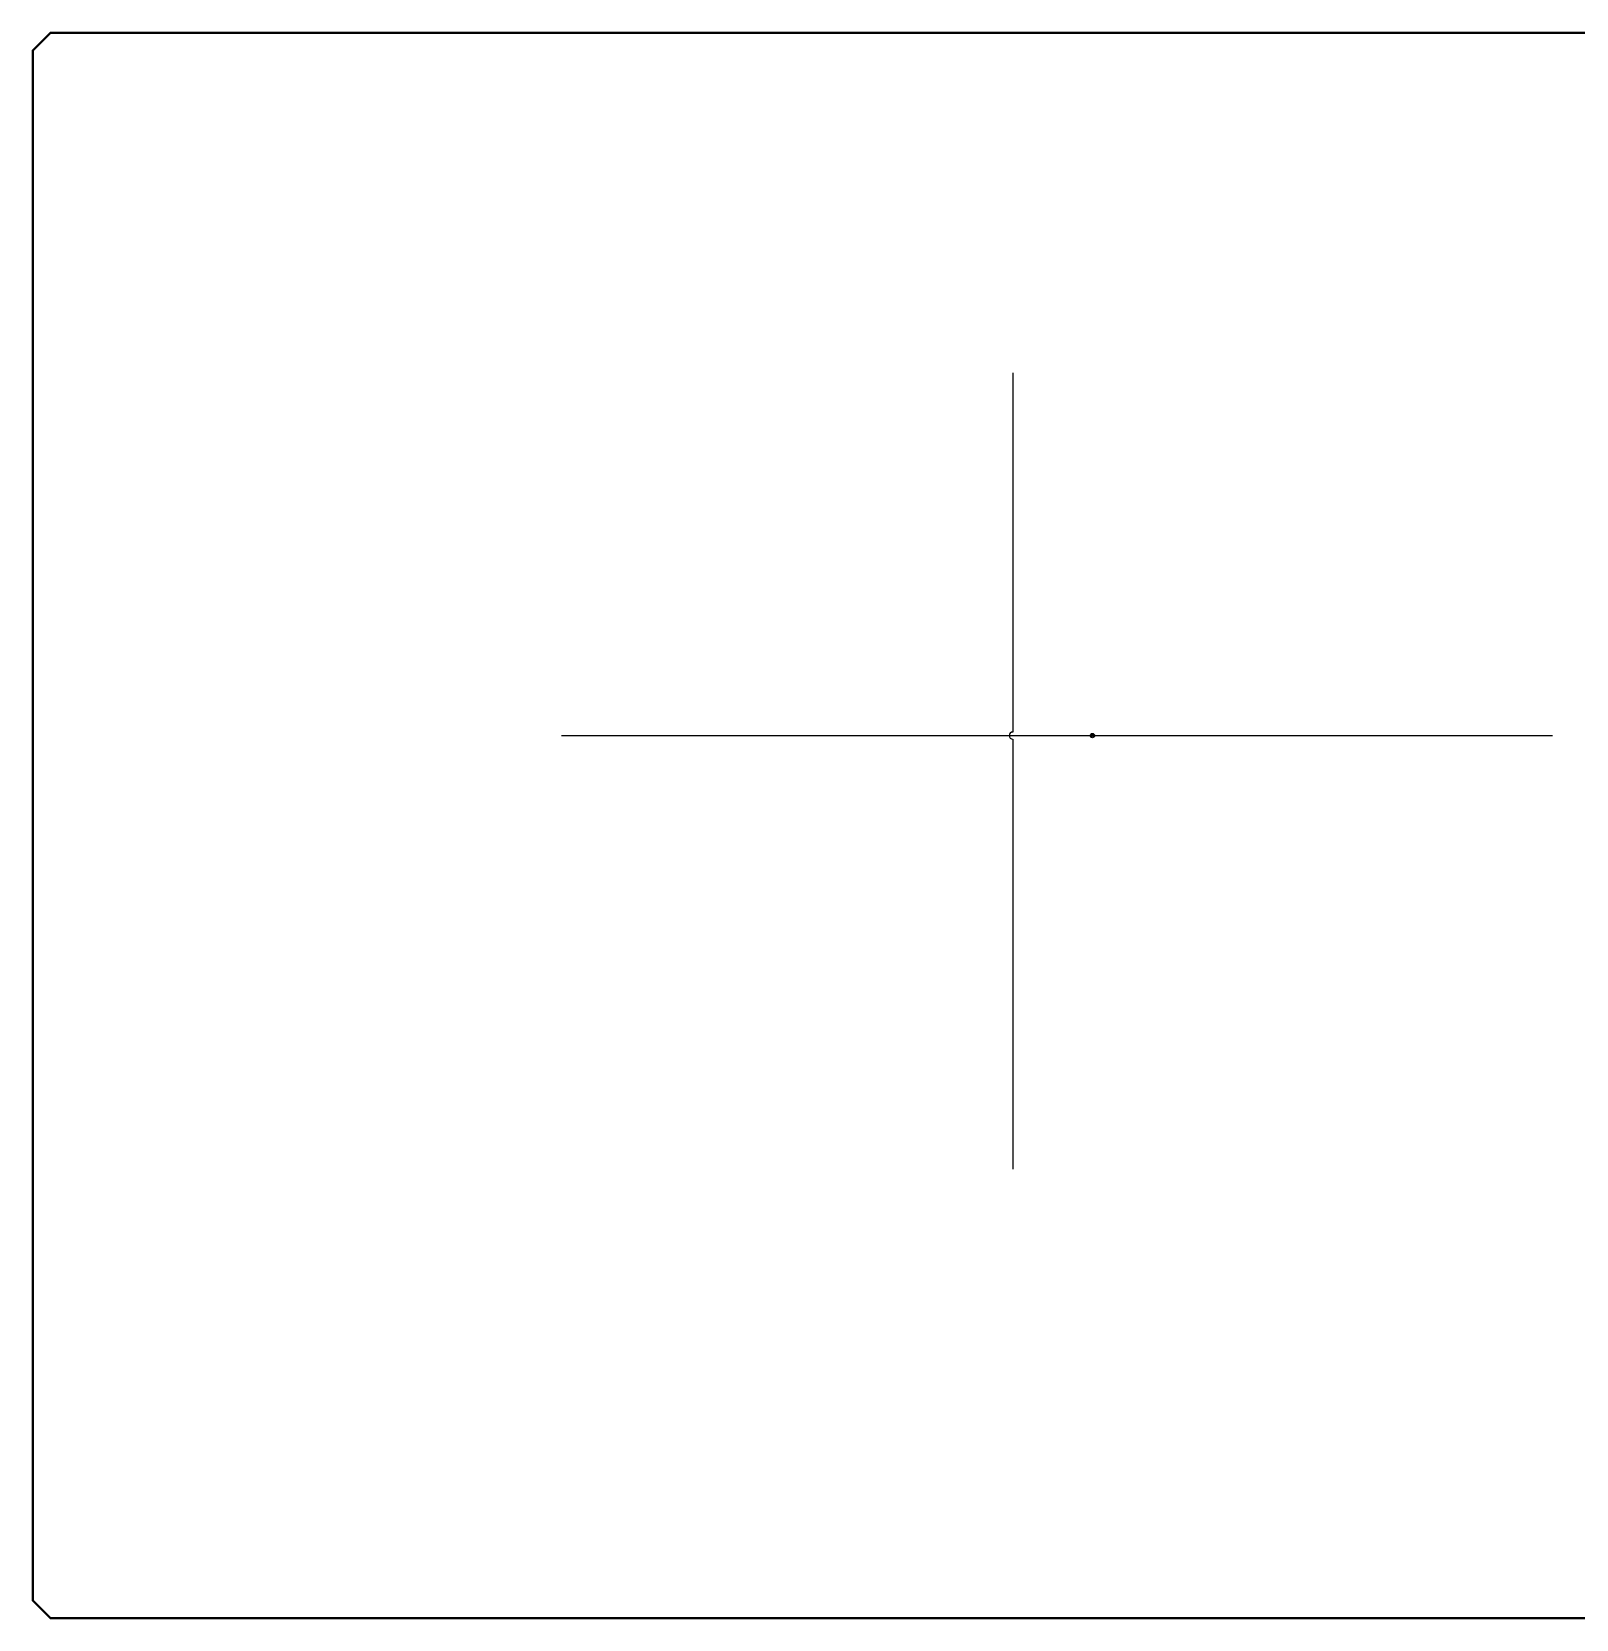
# Model space of a CAD drawing. Header units: inches. Extents: x 0 to 33.5, y 0 to 22.4.
# Drawn here: x 0.02 to 21.83, y 0.02 to 22.44 of the extents above; entities that cross this region are included whole.
import ezdxf
from ezdxf.enums import TextEntityAlignment as Align

# ---------------------------------------------------------------- set-up
doc = ezdxf.new("R2010")
doc.units = ezdxf.units.IN
doc.header["$MEASUREMENT"] = 0
for name, color, linetype in [('SYMS', 7, 'Continuous'), ('TITLE', 7, 'Continuous'), ('WIRES', 7, 'Continuous')]:
    doc.layers.add(name, color=color, linetype=linetype)
doc.styles.add('ITALIC', font='ITALIC')
doc.styles.add('SIMPLEX', font='SIMPLEX')

# ---------------------------------------------------------------- blocks, each defined once
blk = doc.blocks.new('NO_NUM_acade_title')
at = {"layer": 'TITLE', "const_width": 0.0312}
blk.add_lwpolyline([(30.594, 0.281), (30.594, 22.177), (30.344, 22.427), (0.281, 22.427), (0.031, 22.177), (0.031, 0.281), (0.281, 0.031), (30.344, 0.031)], close=True, dxfattribs=at)
at = {"layer": 'TITLE', "color": 1, "style": 'ITALIC'}
for tag, height, p in [('TITLE#1', 0.125, (32.156, 3.406)), ('TITLE#2', 0.125, (32.156, 3.204)), ('TITLE#3', 0.125, (32.156, 3.001)), ('TITLE#4', 0.125, (32.156, 2.799)), ('DWG#', 0.2, (32.156, 0.826))]:
    blk.add_attdef(tag, text='', height=height, dxfattribs=at).set_placement(p, align=Align.CENTER)
at = {"layer": 'TITLE', "color": 1, "style": 'SIMPLEX'}
blk.add_attdef('CAD#', (30.826, 1.958), '', height=0.0938, rotation=90, dxfattribs=at)
at = {"layer": 'TITLE', "color": 1}
for tag, p, height, style in [('ENGINEER', (31.237, 1.958), 0.0938, 'ITALIC'), ('CHKDBY', (32.424, 1.958), 0.0938, 'ITALIC'), ('JOB#', (31.464, 1.644), 0.0938, 'SIMPLEX'), ('DRAWNBY', (32.494, 1.644), 0.0938, 'ITALIC'), ('SCALE', (31.353, 1.344), 0.0938, 'SIMPLEX'), ('DATE', (32.408, 1.344), 0.0938, 'SIMPLEX'), ('SHTS', (32.532, 0.25), 0.2, 'ITALIC')]:
    blk.add_attdef(tag, p, '', height=height, dxfattribs=dict(at, style=style))
at = {"layer": 'TITLE', "color": 1, "style": 'ITALIC'}
blk.add_attdef('SH#', text='', height=0.2, dxfattribs=at).set_placement((31.881, 0.25), align=Align.RIGHT)
at = {"layer": 'TITLE', "color": 7, "flags": 9}
blk.add_attdef('WD_TB', (31.219, 0.031), '', height=0.125, dxfattribs=at)
blk = doc.blocks.new('WDDOT')
for radius in [0.03, 0.0187, 0.00929]:
    blk.add_circle((0, 0), radius)

msp = doc.modelspace()

# ---------------------------------------------------------------- linework, layer by layer
at = {"layer": 'WIRES'}
for p, q in [((13.875, 17.625), (13.875, 12.55)), ((7.5, 12.5), (21.5, 12.5)), ((13.875, 12.45), (13.875, 6.375))]:
    msp.add_line(p, q, dxfattribs=at)
msp.add_arc((13.875, 12.5), 0.05, 90, 270, dxfattribs=at)

# ---------------------------------------------------------------- block references
msp.add_blockref('NO_NUM_acade_title', (0, 0))
at = {"layer": 'SYMS'}
msp.add_blockref('WDDOT', (15, 12.5), dxfattribs=at)

doc.saveas('drawing.dxf')
